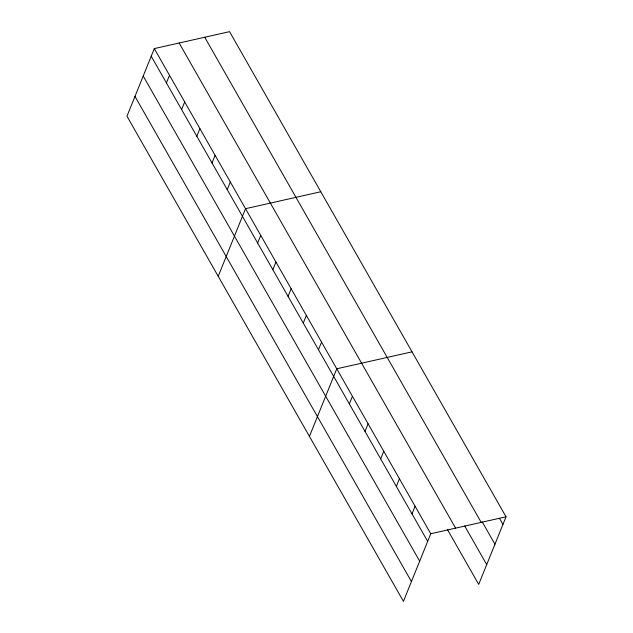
<?xml version="1.0" encoding="UTF-8"?>
<svg xmlns="http://www.w3.org/2000/svg" width="633" height="633" viewBox="0 0 633 633"><rect width="100%" height="100%" fill="white"/><g stroke="black" fill="none" stroke-linecap="round" stroke-linejoin="round"><path stroke-width="0.95" d="M154.294 48.599L126.972 116.211L403.435 601.35L430.756 533.738L154.294 48.599L229.565 31.65L506.028 516.789L478.706 584.401L447.373 529.417M166.416 82.907L169.494 75.28M181.624 109.588L184.701 101.96M196.823 136.277L199.909 128.641M212.031 162.958L215.117 155.33M227.239 189.639L230.317 182.011M218.203 276.305L245.525 208.692L320.796 191.744M257.647 243.001L260.733 235.373M272.855 269.69L275.933 262.054M288.062 296.371L291.14 288.743M303.262 323.052L306.348 315.424M318.47 349.733L321.556 342.105M309.442 436.406L336.756 368.786L412.028 351.837M349.345 403.909L352.423 396.282M365.012 431.397L368.089 423.77M380.678 458.893L383.756 451.258M396.345 486.381L399.423 478.754M412.012 513.869L415.09 506.242M430.756 533.738L506.028 516.789M499.516 518.403L502.942 524.417M482.219 521.877L494.951 544.214M204.72 37.244L481.191 522.375M464.677 525.952L486.706 564.604M179.131 43.004L455.594 528.144M151.208 56.226L427.671 541.365M143.208 76.023L419.679 561.162M134.971 96.414L411.434 581.553"/></g></svg>
